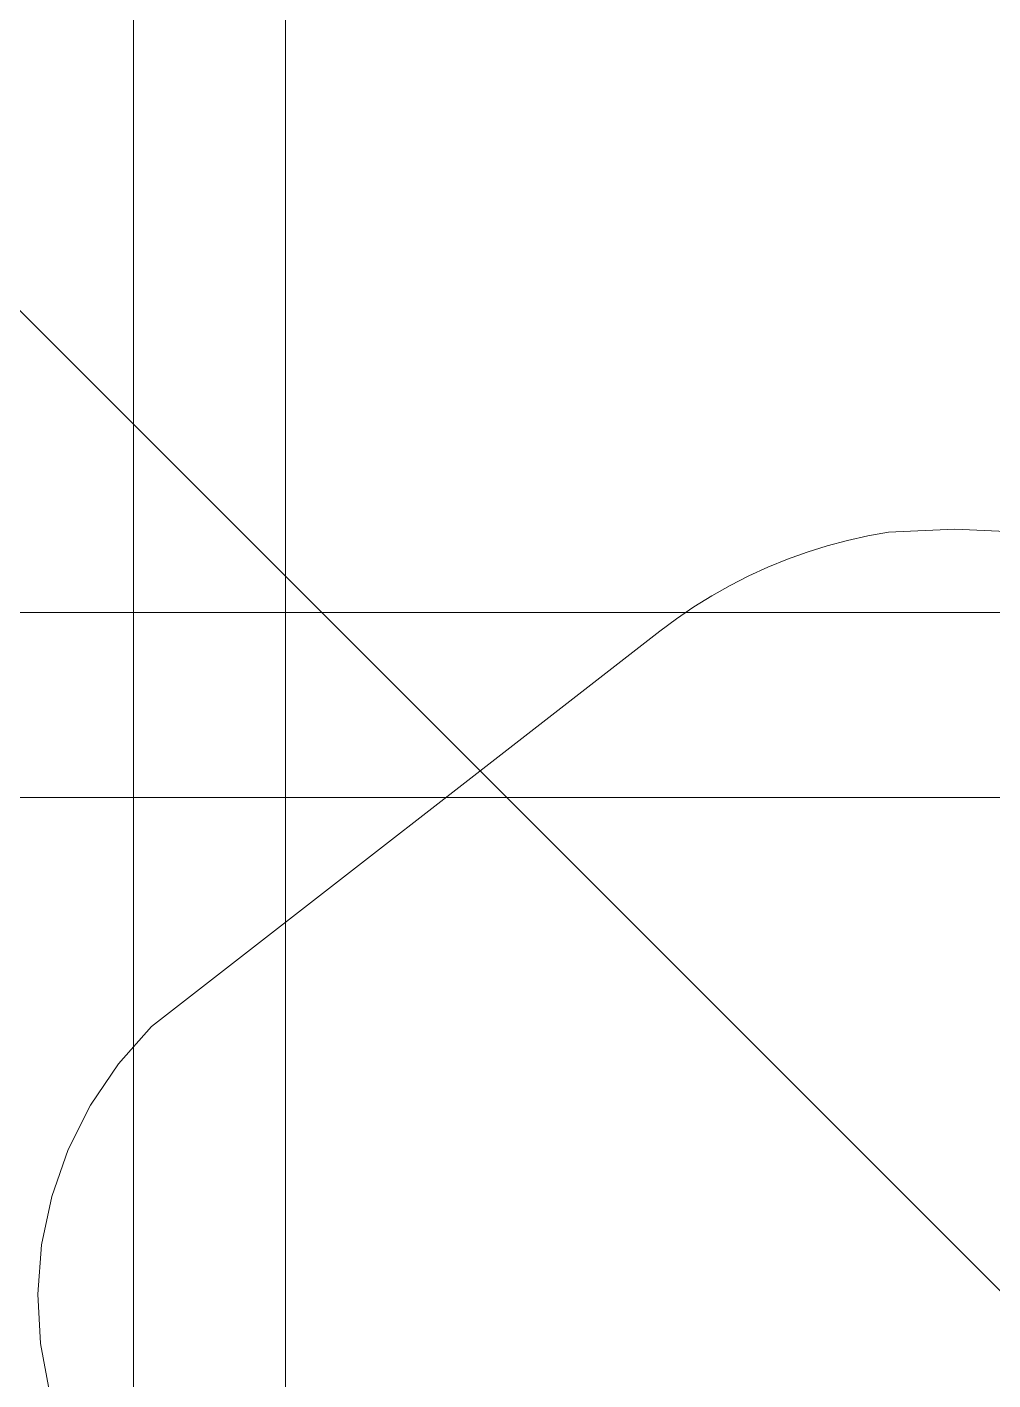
# Model space of a CAD drawing. Extents: x -566 to 72611, y -487 to 32334.
# Drawn here: x 79.47 to 89.18, y 299.29 to 312.89 of the extents above; entities that cross this region are included whole.
import ezdxf

# ---------------------------------------------------------------- set-up
doc = ezdxf.new("R2010")
doc.units = 0
doc.header["$LTSCALE"] = 0.5
doc.header["$MEASUREMENT"] = 0
doc.layers.add('ceilling', color=141, linetype='CONTINUOUS', lineweight=18)
doc.layers.add('floor', color=7, linetype='CONTINUOUS', lineweight=5, true_color=0xcfcfcf)
doc.layers.add('layout', color=7, linetype='CONTINUOUS', lineweight=5, true_color=0xcfcfcf)

msp = doc.modelspace()

# ---------------------------------------------------------------- hatches: boundary and pattern name
at = {"layer": 'floor'}
h = msp.add_hatch(dxfattribs=at)
h.set_pattern_fill('ANSI37', color=256, scale=100, angle=45)
h.set_pattern_definition([(90, (243.028, 267.632), (-12.5, 9e-16), []), (180, (243.028, 267.632), (-9e-16, -12.5), [])])
h.paths.add_polyline_path([(253.46925, 349.5), (154.11744, 349.5), (154.11744, 348.5), (101.14781, 348.5), (101.14781, 349.5), (0, 349.5), (0, 344.5), (36, 344.5, -0.33835703), (0, 308.66941), (0, 308.5), (0, 173.75), (253.46925, 173.75)])
h.paths.add_polyline_path([(36, 344.5), (0, 344.5), (0, 308.66941, 0.33835703)], flags=17)
h.paths.add_polyline_path([(253.46925, 173.75), (0, 173.75), (0, 173.74997), (0, 169.75), (253.46925, 169.75)])
h.paths.add_polyline_path([(253.46925, 169.75), (0, 169.75), (0, 149.21137), (36, 149.21137, -0.33835703), (0, 113.38078), (0, 113.21137), (0, 29.94998), (0, -5), (253.46925, -5)])
h.paths.add_polyline_path([(36, 149.21137), (0, 149.21137), (0, 113.38078, 0.33835703)], flags=17)
h.paths.add_polyline_path([(575.25, 169.75), (510, 169.75), (474.75, 169.75), (327.5, 169.75), (285.46925, 169.75), (285.46925, 165.75), (253.46925, 165.75), (253.46925, -5), (263.99725, -5), (263.99725, 95.99051), (287, 95.99051), (287, 97.5), (292, 97.5), (292, -5), (341.25, -5), (341.25, 13.02988), (341.25012, 15.02988), (346.24839, 15.02988, 0.36108524), (374.08728, 41.24999), (346.25012, 41.24999), (346.25012, 42.99999), (341.25, 42.99999), (341.25, 44.99999), (341.25, 97.5), (357.75, 97.5), (405.75, 97.5), (575.25, 97.5)])

# ---------------------------------------------------------------- linework, layer by layer
at = {"layer": 'ceilling'}
for p, q in [((82.06343, 349.5), (82.06343, 173.75)), ((0, 307), (533.5, 307))]:
    msp.add_line(p, q, dxfattribs=at)
at = {"layer": 'layout'}
for points in [[(78.73679, 310.69194, -69.73263), (100.47228, 288.95387, -69.72025), (100.47362, 288.95512, -69.73263)], [(88.12599, 307.80804, -80.51045), (88.12599, 307.80804, -80.51045), (88.12599, 307.80804, -79.38364), (88.79238, 307.83744, -80.51045)], [(88.79238, 307.83744, -79.38364), (88.79238, 307.83744, -79.38364), (88.79238, 307.83744, -80.51045), (88.12599, 307.80804, -79.38364)], [(89.45774, 307.80923, -80.51045), (89.45774, 307.80923, -80.51045), (88.79238, 307.83744, -80.51045), (89.45774, 307.80923, -79.38364)], [(88.79238, 307.83744, -79.38364), (88.79238, 307.83744, -79.38364), (89.45774, 307.80923, -79.38364), (88.79238, 307.83744, -80.51045)], [(87.5098, 307.67145, -80.51045), (87.5098, 307.67145, -80.51045), (87.5098, 307.67145, -79.38364), (87.71342, 307.72574, -80.51045)], [(87.71342, 307.72574, -79.38364), (87.71342, 307.72574, -79.38364), (87.71342, 307.72574, -80.51045), (87.5098, 307.67145, -79.38364)], [(87.71342, 307.72574, -80.51045), (87.71342, 307.72574, -80.51045), (87.71342, 307.72574, -79.38364), (87.91887, 307.77127, -80.51045)], [(87.91887, 307.77127, -79.38364), (87.91887, 307.77127, -79.38364), (87.91887, 307.77127, -80.51045), (87.71342, 307.72574, -79.38364)], [(87.91887, 307.77127, -80.51045), (87.91887, 307.77127, -80.51045), (87.91887, 307.77127, -79.38364), (88.12599, 307.80804, -80.51045)], [(88.12599, 307.80804, -79.38364), (88.12599, 307.80804, -79.38364), (88.12599, 307.80804, -80.51045), (87.91887, 307.77127, -79.38364)], [(86.91471, 307.45742, -80.51045), (86.91471, 307.45742, -80.51045), (86.91471, 307.45742, -79.38364), (87.11015, 307.53724, -80.51045)], [(87.11015, 307.53724, -79.38364), (87.11015, 307.53724, -79.38364), (87.11015, 307.53724, -80.51045), (86.91471, 307.45742, -79.38364)], [(87.11015, 307.53724, -80.51045), (87.11015, 307.53724, -80.51045), (87.11015, 307.53724, -79.38364), (87.30867, 307.6086, -80.51045)], [(87.30867, 307.6086, -79.38364), (87.30867, 307.6086, -79.38364), (87.30867, 307.6086, -80.51045), (87.11015, 307.53724, -79.38364)], [(87.30867, 307.6086, -80.51045), (87.30867, 307.6086, -80.51045), (87.30867, 307.6086, -79.38364), (87.5098, 307.67145, -80.51045)], [(87.5098, 307.67145, -79.38364), (87.5098, 307.67145, -79.38364), (87.5098, 307.67145, -80.51045), (87.30867, 307.6086, -79.38364)], [(86.72271, 307.36948, -80.51045), (86.72271, 307.36948, -80.51045), (86.72271, 307.36948, -79.38364), (86.91471, 307.45742, -80.51045)], [(86.91471, 307.45742, -79.38364), (86.91471, 307.45742, -79.38364), (86.91471, 307.45742, -80.51045), (86.72271, 307.36948, -79.38364)], [(86.35035, 307.16944, -80.51045), (86.35035, 307.16944, -80.51045), (86.35035, 307.16944, -79.38364), (86.53449, 307.27341, -80.51045)], [(86.53449, 307.27341, -79.38364), (86.53449, 307.27341, -79.38364), (86.53449, 307.27341, -80.51045), (86.35035, 307.16944, -79.38364)], [(86.53449, 307.27341, -80.51045), (86.53449, 307.27341, -80.51045), (86.53449, 307.27341, -79.38364), (86.72271, 307.36948, -80.51045)], [(86.72271, 307.36948, -79.38364), (86.72271, 307.36948, -79.38364), (86.72271, 307.36948, -80.51045), (86.53449, 307.27341, -79.38364)], [(86.17073, 307.05782, -80.51045), (86.17073, 307.05782, -80.51045), (86.17073, 307.05782, -79.38364), (86.35035, 307.16944, -80.51045)], [(86.35035, 307.16944, -79.38364), (86.35035, 307.16944, -79.38364), (86.35035, 307.16944, -80.51045), (86.17073, 307.05782, -79.38364)], [(85.99587, 306.93863, -80.51045), (85.99587, 306.93863, -80.51045), (85.99587, 306.93863, -79.38364), (86.17073, 307.05782, -80.51045)], [(86.17073, 307.05782, -79.38364), (86.17073, 307.05782, -79.38364), (86.17073, 307.05782, -80.51045), (85.99587, 306.93863, -79.38364)], [(85.82614, 306.81222, -80.51045), (85.82614, 306.81222, -80.51045), (85.82614, 306.81222, -79.38364), (85.99587, 306.93863, -80.51045)], [(85.99587, 306.93863, -79.38364), (85.99587, 306.93863, -79.38364), (85.99587, 306.93863, -80.51045), (85.82614, 306.81222, -79.38364)], [(80.71676, 302.83747, -80.51045), (80.71676, 302.83747, -80.51045), (80.71676, 302.83747, -79.38364), (85.82614, 306.81222, -80.51045)], [(85.82614, 306.81222, -79.38364), (85.82614, 306.81222, -79.38364), (85.82614, 306.81222, -80.51045), (80.71676, 302.83747, -79.38364)], [(80.38504, 302.46199, -80.51045), (80.38504, 302.46199, -80.51045), (80.38504, 302.46199, -79.38364), (80.71676, 302.83747, -80.51045)], [(80.71676, 302.83747, -79.38364), (80.71676, 302.83747, -79.38364), (80.71676, 302.83747, -80.51045), (80.38504, 302.46199, -79.38364)], [(80.10428, 302.04724, -80.51045), (80.10428, 302.04724, -80.51045), (80.10428, 302.04724, -79.38364), (80.38504, 302.46199, -80.51045)], [(80.38504, 302.46199, -79.38364), (80.38504, 302.46199, -79.38364), (80.38504, 302.46199, -80.51045), (80.10428, 302.04724, -79.38364)], [(79.87938, 301.60059, -80.51045), (79.87938, 301.60059, -80.51045), (79.87938, 301.60059, -79.38364), (80.10428, 302.04724, -80.51045)], [(80.10428, 302.04724, -79.38364), (80.10428, 302.04724, -79.38364), (80.10428, 302.04724, -80.51045), (79.87938, 301.60059, -79.38364)], [(79.71411, 301.12951, -80.51045), (79.71411, 301.12951, -80.51045), (79.71411, 301.12951, -79.38364), (79.87938, 301.60059, -80.51045)], [(79.87938, 301.60059, -79.38364), (79.87938, 301.60059, -79.38364), (79.87938, 301.60059, -80.51045), (79.71411, 301.12951, -79.38364)], [(79.61135, 300.64202, -80.51045), (79.61135, 300.64202, -80.51045), (79.61135, 300.64202, -79.38364), (79.71411, 301.12951, -80.51045)], [(79.71411, 301.12951, -79.38364), (79.71411, 301.12951, -79.38364), (79.71411, 301.12951, -80.51045), (79.61135, 300.64202, -79.38364)], [(79.57287, 300.14669, -80.51045), (79.57287, 300.14669, -80.51045), (79.57287, 300.14669, -79.38364), (79.61135, 300.64202, -80.51045)], [(79.61135, 300.64202, -79.38364), (79.61135, 300.64202, -79.38364), (79.61135, 300.64202, -80.51045), (79.57287, 300.14669, -79.38364)], [(79.57287, 300.14669, -80.51045), (79.57287, 300.14669, -80.51045), (79.59925, 299.65177, -80.51045), (79.57287, 300.14669, -79.38364)], [(79.59925, 299.65177, -79.38364), (79.59925, 299.65177, -79.38364), (79.57287, 300.14669, -79.38364), (79.59925, 299.65177, -80.51045)], [(79.59925, 299.65177, -80.51045), (79.59925, 299.65177, -80.51045), (79.6901, 299.16581, -80.51045), (79.59925, 299.65177, -79.38364)], [(79.6901, 299.16581, -79.38364), (79.6901, 299.16581, -79.38364), (79.59925, 299.65177, -79.38364), (79.6901, 299.16581, -80.51045)]]:
    msp.add_3dface(points, dxfattribs=at)

doc.saveas('drawing.dxf')
